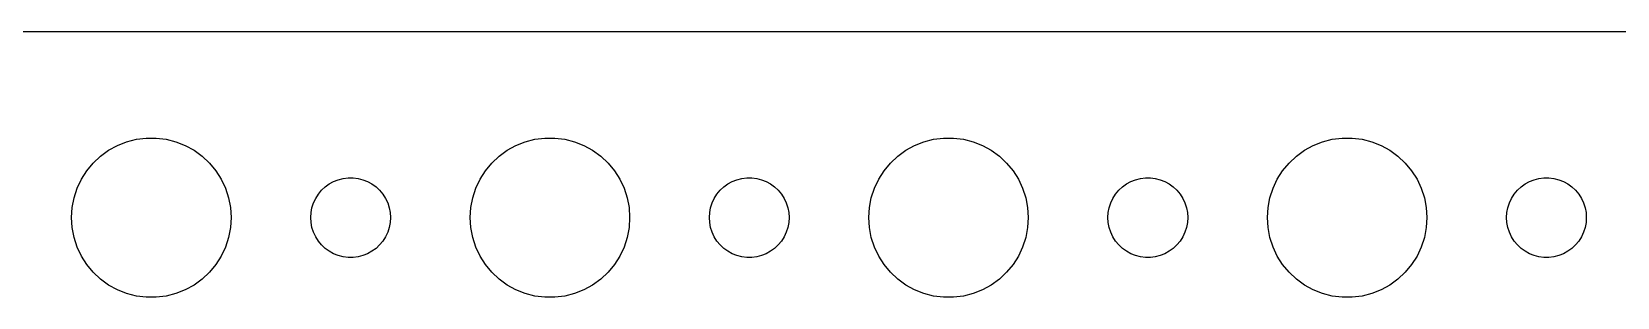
# Model space of a CAD drawing. Header units: metres. Extents: x -112 to 112, y -74 to 74.
# Drawn here: x -4.5 to 55.2, y 64.5 to 74.5 of the extents above; entities that cross this region are included whole.
import ezdxf

# ---------------------------------------------------------------- set-up
doc = ezdxf.new("R2010")
doc.units = ezdxf.units.M

msp = doc.modelspace()

# ---------------------------------------------------------------- linework, layer by layer
for p, q in [((107.314, 74.4901), (-107.314, 74.4901)), ((-0.92705, 70.3532), (-0.56213, 70.4469)), ((-0.56213, 70.4469), (-0.18837, 70.4941)), ((-0.18837, 70.4941), (0.18837, 70.4941)), ((0.18837, 70.4941), (0.56213, 70.4469)), ((0.56213, 70.4469), (0.92705, 70.3532)), ((14.0729, 70.3532), (14.4379, 70.4469)), ((14.4379, 70.4469), (14.8116, 70.4941)), ((14.8116, 70.4941), (15.1884, 70.4941)), ((15.1884, 70.4941), (15.5621, 70.4469)), ((15.5621, 70.4469), (15.927, 70.3532)), ((29.0729, 70.3532), (29.4379, 70.4469)), ((29.4379, 70.4469), (29.8116, 70.4941)), ((29.8116, 70.4941), (30.1884, 70.4941)), ((30.1884, 70.4941), (30.5621, 70.4469)), ((30.5621, 70.4469), (30.927, 70.3532)), ((44.0729, 70.3532), (44.4379, 70.4469)), ((44.4379, 70.4469), (44.8116, 70.4941)), ((44.8116, 70.4941), (45.1884, 70.4941)), ((45.1884, 70.4941), (45.5621, 70.4469)), ((45.5621, 70.4469), (45.927, 70.3532)), ((-2.1869, 69.5536), (-1.91226, 69.8115)), ((-1.91226, 69.8115), (-1.60747, 70.033)), ((-1.60747, 70.033), (-1.27733, 70.2145)), ((-1.27733, 70.2145), (-0.92705, 70.3532)), ((0.92705, 70.3532), (1.27733, 70.2145)), ((1.27733, 70.2145), (1.60747, 70.033)), ((1.60747, 70.033), (1.91226, 69.8115)), ((1.91226, 69.8115), (2.1869, 69.5536)), ((12.8131, 69.5536), (13.0877, 69.8115)), ((13.0877, 69.8115), (13.3925, 70.033)), ((13.3925, 70.033), (13.7227, 70.2145)), ((13.7227, 70.2145), (14.0729, 70.3532)), ((15.927, 70.3532), (16.2773, 70.2145)), ((16.2773, 70.2145), (16.6075, 70.033)), ((16.6075, 70.033), (16.9123, 69.8115)), ((16.9123, 69.8115), (17.1869, 69.5536)), ((27.8131, 69.5536), (28.0877, 69.8115)), ((28.0877, 69.8115), (28.3925, 70.033)), ((28.3925, 70.033), (28.7227, 70.2145)), ((28.7227, 70.2145), (29.0729, 70.3532)), ((30.927, 70.3532), (31.2773, 70.2145)), ((31.2773, 70.2145), (31.6075, 70.033)), ((31.6075, 70.033), (31.9123, 69.8115)), ((31.9123, 69.8115), (32.1869, 69.5536)), ((42.8131, 69.5536), (43.0877, 69.8115)), ((43.0877, 69.8115), (43.3925, 70.033)), ((43.3925, 70.033), (43.7227, 70.2145)), ((43.7227, 70.2145), (44.0729, 70.3532)), ((45.927, 70.3532), (46.2773, 70.2145)), ((46.2773, 70.2145), (46.6075, 70.033)), ((46.6075, 70.033), (46.9123, 69.8115)), ((46.9123, 69.8115), (47.1869, 69.5536)), ((-2.62891, 68.9453), (-2.42705, 69.2634)), ((-2.42705, 69.2634), (-2.1869, 69.5536)), ((2.1869, 69.5536), (2.42705, 69.2634)), ((2.42705, 69.2634), (2.62891, 68.9453)), ((12.3711, 68.9453), (12.5729, 69.2634)), ((12.5729, 69.2634), (12.8131, 69.5536)), ((17.1869, 69.5536), (17.427, 69.2634)), ((17.427, 69.2634), (17.6289, 68.9453)), ((27.3711, 68.9453), (27.5729, 69.2634)), ((27.5729, 69.2634), (27.8131, 69.5536)), ((32.1869, 69.5536), (32.427, 69.2634)), ((32.427, 69.2634), (32.6289, 68.9453)), ((42.3711, 68.9453), (42.5729, 69.2634)), ((42.5729, 69.2634), (42.8131, 69.5536)), ((47.1869, 69.5536), (47.427, 69.2634)), ((47.427, 69.2634), (47.6289, 68.9453)), ((-2.78932, 68.6044), (-2.62891, 68.9453)), ((2.62891, 68.9453), (2.78932, 68.6044)), ((6.40654, 68.5268), (6.54385, 68.6558)), ((6.54385, 68.6558), (6.69626, 68.7665)), ((6.69626, 68.7665), (6.86133, 68.8572)), ((6.86133, 68.8572), (7.03647, 68.9266)), ((7.03647, 68.9266), (7.21892, 68.9734)), ((7.21892, 68.9734), (7.40581, 68.997)), ((7.40581, 68.997), (7.59418, 68.997)), ((7.59418, 68.997), (7.78107, 68.9734)), ((7.78107, 68.9734), (7.96352, 68.9266)), ((7.96352, 68.9266), (8.13866, 68.8572)), ((8.13866, 68.8572), (8.30373, 68.7665)), ((8.30373, 68.7665), (8.45613, 68.6558)), ((8.45613, 68.6558), (8.59344, 68.5268)), ((12.2107, 68.6044), (12.3711, 68.9453)), ((17.6289, 68.9453), (17.7893, 68.6044)), ((21.4065, 68.5268), (21.5439, 68.6558)), ((21.5439, 68.6558), (21.6963, 68.7665)), ((21.6963, 68.7665), (21.8613, 68.8572)), ((21.8613, 68.8572), (22.0365, 68.9266)), ((22.0365, 68.9266), (22.2189, 68.9734)), ((22.2189, 68.9734), (22.4058, 68.997)), ((22.4058, 68.997), (22.5942, 68.997)), ((22.5942, 68.997), (22.7811, 68.9734)), ((22.7811, 68.9734), (22.9635, 68.9266)), ((22.9635, 68.9266), (23.1387, 68.8572)), ((23.1387, 68.8572), (23.3037, 68.7665)), ((23.3037, 68.7665), (23.4561, 68.6558)), ((23.4561, 68.6558), (23.5934, 68.5268)), ((27.2107, 68.6044), (27.3711, 68.9453)), ((32.6289, 68.9453), (32.7893, 68.6044)), ((36.4065, 68.5268), (36.5439, 68.6558)), ((36.5439, 68.6558), (36.6963, 68.7665)), ((36.6963, 68.7665), (36.8613, 68.8572)), ((36.8613, 68.8572), (37.0365, 68.9266)), ((37.0365, 68.9266), (37.2189, 68.9734)), ((37.2189, 68.9734), (37.4058, 68.997)), ((37.4058, 68.997), (37.5942, 68.997)), ((37.5942, 68.997), (37.7811, 68.9734)), ((37.7811, 68.9734), (37.9635, 68.9266)), ((37.9635, 68.9266), (38.1387, 68.8572)), ((38.1387, 68.8572), (38.3037, 68.7665)), ((38.3037, 68.7665), (38.4561, 68.6558)), ((38.4561, 68.6558), (38.5934, 68.5268)), ((42.2107, 68.6044), (42.3711, 68.9453)), ((47.6289, 68.9453), (47.7893, 68.6044)), ((51.4065, 68.5268), (51.5439, 68.6558)), ((51.5439, 68.6558), (51.6963, 68.7665)), ((51.6963, 68.7665), (51.8613, 68.8572)), ((51.8613, 68.8572), (52.0365, 68.9266)), ((52.0365, 68.9266), (52.2189, 68.9734)), ((52.2189, 68.9734), (52.4058, 68.997)), ((52.4058, 68.997), (52.5942, 68.997)), ((52.5942, 68.997), (52.7811, 68.9734)), ((52.7811, 68.9734), (52.9635, 68.9266)), ((52.9635, 68.9266), (53.1387, 68.8572)), ((53.1387, 68.8572), (53.3037, 68.7665)), ((53.3037, 68.7665), (53.4561, 68.6558)), ((53.4561, 68.6558), (53.5934, 68.5268)), ((-2.97633, 67.876), (-2.90575, 68.2461)), ((-2.90575, 68.2461), (-2.78932, 68.6044)), ((2.78932, 68.6044), (2.90575, 68.2461)), ((2.90575, 68.2461), (2.97633, 67.876)), ((6.04712, 67.873), (6.10533, 68.0522)), ((6.10533, 68.0522), (6.18553, 68.2226)), ((6.18553, 68.2226), (6.28647, 68.3817)), ((6.28647, 68.3817), (6.40654, 68.5268)), ((8.59344, 68.5268), (8.71352, 68.3817)), ((8.71352, 68.3817), (8.81445, 68.2226)), ((8.81445, 68.2226), (8.89465, 68.0522)), ((8.89465, 68.0522), (8.95287, 67.873)), ((12.0237, 67.876), (12.0942, 68.2461)), ((12.0942, 68.2461), (12.2107, 68.6044)), ((17.7893, 68.6044), (17.9057, 68.2461)), ((17.9057, 68.2461), (17.9763, 67.876)), ((21.0471, 67.873), (21.1053, 68.0522)), ((21.1053, 68.0522), (21.1855, 68.2226)), ((21.1855, 68.2226), (21.2865, 68.3817)), ((21.2865, 68.3817), (21.4065, 68.5268)), ((23.5934, 68.5268), (23.7135, 68.3817)), ((23.7135, 68.3817), (23.8145, 68.2226)), ((23.8145, 68.2226), (23.8947, 68.0522)), ((23.8947, 68.0522), (23.9529, 67.873)), ((27.0237, 67.876), (27.0942, 68.2461)), ((27.0942, 68.2461), (27.2107, 68.6044)), ((32.7893, 68.6044), (32.9057, 68.2461)), ((32.9057, 68.2461), (32.9763, 67.876)), ((36.0471, 67.873), (36.1053, 68.0522)), ((36.1053, 68.0522), (36.1855, 68.2226)), ((36.1855, 68.2226), (36.2865, 68.3817)), ((36.2865, 68.3817), (36.4065, 68.5268)), ((38.5934, 68.5268), (38.7135, 68.3817)), ((38.7135, 68.3817), (38.8145, 68.2226)), ((38.8145, 68.2226), (38.8947, 68.0522)), ((38.8947, 68.0522), (38.9529, 67.873)), ((42.0237, 67.876), (42.0942, 68.2461)), ((42.0942, 68.2461), (42.2107, 68.6044)), ((47.7893, 68.6044), (47.9057, 68.2461)), ((47.9057, 68.2461), (47.9763, 67.876)), ((51.0471, 67.873), (51.1053, 68.0522)), ((51.1053, 68.0522), (51.1855, 68.2226)), ((51.1855, 68.2226), (51.2865, 68.3817)), ((51.2865, 68.3817), (51.4065, 68.5268)), ((53.5934, 68.5268), (53.7135, 68.3817)), ((53.7135, 68.3817), (53.8145, 68.2226)), ((53.8145, 68.2226), (53.8947, 68.0522)), ((53.8947, 68.0522), (53.9529, 67.873)), ((-3, 67.5), (-2.97633, 67.876)), ((-2.97633, 67.124), (-3, 67.5)), ((2.97633, 67.876), (3, 67.5)), ((3, 67.5), (2.97633, 67.124)), ((6, 67.5), (6.01183, 67.688)), ((6.01183, 67.312), (6, 67.5)), ((6.01183, 67.688), (6.04712, 67.873)), ((8.95287, 67.873), (8.98816, 67.688)), ((8.98816, 67.688), (9, 67.5)), ((9, 67.5), (8.98816, 67.312)), ((12, 67.5), (12.0237, 67.876)), ((12.0237, 67.124), (12, 67.5)), ((17.9763, 67.876), (18, 67.5)), ((18, 67.5), (17.9763, 67.124)), ((21, 67.5), (21.0118, 67.688)), ((21.0118, 67.312), (21, 67.5)), ((21.0118, 67.688), (21.0471, 67.873)), ((23.9529, 67.873), (23.9882, 67.688)), ((23.9882, 67.688), (24, 67.5)), ((24, 67.5), (23.9882, 67.312)), ((27, 67.5), (27.0237, 67.876)), ((27.0237, 67.124), (27, 67.5)), ((32.9763, 67.876), (33, 67.5)), ((33, 67.5), (32.9763, 67.124)), ((36, 67.5), (36.0118, 67.688)), ((36.0118, 67.312), (36, 67.5)), ((36.0118, 67.688), (36.0471, 67.873)), ((38.9529, 67.873), (38.9882, 67.688)), ((38.9882, 67.688), (39, 67.5)), ((39, 67.5), (38.9882, 67.312)), ((42, 67.5), (42.0237, 67.876)), ((42.0237, 67.124), (42, 67.5)), ((47.9763, 67.876), (48, 67.5)), ((48, 67.5), (47.9763, 67.124)), ((51, 67.5), (51.0118, 67.688)), ((51.0118, 67.312), (51, 67.5)), ((51.0118, 67.688), (51.0471, 67.873)), ((53.9529, 67.873), (53.9882, 67.688)), ((53.9882, 67.688), (54, 67.5)), ((54, 67.5), (53.9882, 67.312)), ((-2.90575, 66.7539), (-2.97633, 67.124)), ((2.97633, 67.124), (2.90575, 66.7539)), ((6.04712, 67.127), (6.01183, 67.312)), ((6.10533, 66.9478), (6.04712, 67.127)), ((6.18553, 66.7774), (6.10533, 66.9478)), ((8.89465, 66.9478), (8.81445, 66.7774)), ((8.95287, 67.127), (8.89465, 66.9478)), ((8.98816, 67.312), (8.95287, 67.127)), ((12.0942, 66.7539), (12.0237, 67.124)), ((17.9763, 67.124), (17.9057, 66.7539)), ((21.0471, 67.127), (21.0118, 67.312)), ((21.1053, 66.9478), (21.0471, 67.127)), ((21.1855, 66.7774), (21.1053, 66.9478)), ((23.8947, 66.9478), (23.8145, 66.7774)), ((23.9529, 67.127), (23.8947, 66.9478)), ((23.9882, 67.312), (23.9529, 67.127)), ((27.0942, 66.7539), (27.0237, 67.124)), ((32.9763, 67.124), (32.9057, 66.7539)), ((36.0471, 67.127), (36.0118, 67.312)), ((36.1053, 66.9478), (36.0471, 67.127)), ((36.1855, 66.7774), (36.1053, 66.9478)), ((38.8947, 66.9478), (38.8145, 66.7774)), ((38.9529, 67.127), (38.8947, 66.9478)), ((38.9882, 67.312), (38.9529, 67.127)), ((42.0942, 66.7539), (42.0237, 67.124)), ((47.9763, 67.124), (47.9057, 66.7539)), ((51.0471, 67.127), (51.0118, 67.312)), ((51.1053, 66.9478), (51.0471, 67.127)), ((51.1855, 66.7774), (51.1053, 66.9478)), ((53.8947, 66.9478), (53.8145, 66.7774)), ((53.9529, 67.127), (53.8947, 66.9478)), ((53.9882, 67.312), (53.9529, 67.127)), ((-2.78932, 66.3956), (-2.90575, 66.7539)), ((-2.62891, 66.0547), (-2.78932, 66.3956)), ((2.78932, 66.3956), (2.62891, 66.0547)), ((2.90575, 66.7539), (2.78932, 66.3956)), ((6.28647, 66.6183), (6.18553, 66.7774)), ((6.40654, 66.4732), (6.28647, 66.6183)), ((6.54385, 66.3442), (6.40654, 66.4732)), ((6.69626, 66.2335), (6.54385, 66.3442)), ((6.86133, 66.1428), (6.69626, 66.2335)), ((8.30373, 66.2335), (8.13866, 66.1428)), ((8.45613, 66.3442), (8.30373, 66.2335)), ((8.59344, 66.4732), (8.45613, 66.3442)), ((8.71352, 66.6183), (8.59344, 66.4732)), ((8.81445, 66.7774), (8.71352, 66.6183)), ((12.2107, 66.3956), (12.0942, 66.7539)), ((12.3711, 66.0547), (12.2107, 66.3956)), ((17.7893, 66.3956), (17.6289, 66.0547)), ((17.9057, 66.7539), (17.7893, 66.3956)), ((21.2865, 66.6183), (21.1855, 66.7774)), ((21.4065, 66.4732), (21.2865, 66.6183)), ((21.5439, 66.3442), (21.4065, 66.4732)), ((21.6963, 66.2335), (21.5439, 66.3442)), ((21.8613, 66.1428), (21.6963, 66.2335)), ((23.3037, 66.2335), (23.1387, 66.1428)), ((23.4561, 66.3442), (23.3037, 66.2335)), ((23.5934, 66.4732), (23.4561, 66.3442)), ((23.7135, 66.6183), (23.5934, 66.4732)), ((23.8145, 66.7774), (23.7135, 66.6183)), ((27.2107, 66.3956), (27.0942, 66.7539)), ((27.3711, 66.0547), (27.2107, 66.3956)), ((32.7893, 66.3956), (32.6289, 66.0547)), ((32.9057, 66.7539), (32.7893, 66.3956)), ((36.2865, 66.6183), (36.1855, 66.7774)), ((36.4065, 66.4732), (36.2865, 66.6183)), ((36.5439, 66.3442), (36.4065, 66.4732)), ((36.6963, 66.2335), (36.5439, 66.3442)), ((36.8613, 66.1428), (36.6963, 66.2335)), ((38.3037, 66.2335), (38.1387, 66.1428)), ((38.4561, 66.3442), (38.3037, 66.2335)), ((38.5934, 66.4732), (38.4561, 66.3442)), ((38.7135, 66.6183), (38.5934, 66.4732)), ((38.8145, 66.7774), (38.7135, 66.6183)), ((42.2107, 66.3956), (42.0942, 66.7539)), ((42.3711, 66.0547), (42.2107, 66.3956)), ((47.7893, 66.3956), (47.6289, 66.0547)), ((47.9057, 66.7539), (47.7893, 66.3956)), ((51.2865, 66.6183), (51.1855, 66.7774)), ((51.4065, 66.4732), (51.2865, 66.6183)), ((51.5439, 66.3442), (51.4065, 66.4732)), ((51.6963, 66.2335), (51.5439, 66.3442)), ((51.8613, 66.1428), (51.6963, 66.2335)), ((53.3037, 66.2335), (53.1387, 66.1428)), ((53.4561, 66.3442), (53.3037, 66.2335)), ((53.5934, 66.4732), (53.4561, 66.3442)), ((53.7135, 66.6183), (53.5934, 66.4732)), ((53.8145, 66.7774), (53.7135, 66.6183)), ((-2.42705, 65.7366), (-2.62891, 66.0547)), ((-2.1869, 65.4464), (-2.42705, 65.7366)), ((2.42705, 65.7366), (2.1869, 65.4464)), ((2.62891, 66.0547), (2.42705, 65.7366)), ((7.03647, 66.0734), (6.86133, 66.1428)), ((7.21892, 66.0266), (7.03647, 66.0734)), ((7.40581, 66.003), (7.21892, 66.0266)), ((7.59418, 66.003), (7.40581, 66.003)), ((7.78107, 66.0266), (7.59418, 66.003)), ((7.96352, 66.0734), (7.78107, 66.0266)), ((8.13866, 66.1428), (7.96352, 66.0734)), ((12.5729, 65.7366), (12.3711, 66.0547)), ((12.8131, 65.4464), (12.5729, 65.7366)), ((17.427, 65.7366), (17.1869, 65.4464)), ((17.6289, 66.0547), (17.427, 65.7366)), ((22.0365, 66.0734), (21.8613, 66.1428)), ((22.2189, 66.0266), (22.0365, 66.0734)), ((22.4058, 66.003), (22.2189, 66.0266)), ((22.5942, 66.003), (22.4058, 66.003)), ((22.7811, 66.0266), (22.5942, 66.003)), ((22.9635, 66.0734), (22.7811, 66.0266)), ((23.1387, 66.1428), (22.9635, 66.0734)), ((27.5729, 65.7366), (27.3711, 66.0547)), ((27.8131, 65.4464), (27.5729, 65.7366)), ((32.427, 65.7366), (32.1869, 65.4464)), ((32.6289, 66.0547), (32.427, 65.7366)), ((37.0365, 66.0734), (36.8613, 66.1428)), ((37.2189, 66.0266), (37.0365, 66.0734)), ((37.4058, 66.003), (37.2189, 66.0266)), ((37.5942, 66.003), (37.4058, 66.003)), ((37.7811, 66.0266), (37.5942, 66.003)), ((37.9635, 66.0734), (37.7811, 66.0266)), ((38.1387, 66.1428), (37.9635, 66.0734)), ((42.5729, 65.7366), (42.3711, 66.0547)), ((42.8131, 65.4464), (42.5729, 65.7366)), ((47.427, 65.7366), (47.1869, 65.4464)), ((47.6289, 66.0547), (47.427, 65.7366)), ((52.0365, 66.0734), (51.8613, 66.1428)), ((52.2189, 66.0266), (52.0365, 66.0734)), ((52.4058, 66.003), (52.2189, 66.0266)), ((52.5942, 66.003), (52.4058, 66.003)), ((52.7811, 66.0266), (52.5942, 66.003)), ((52.9635, 66.0734), (52.7811, 66.0266)), ((53.1387, 66.1428), (52.9635, 66.0734)), ((-1.91226, 65.1885), (-2.1869, 65.4464)), ((-1.60747, 64.967), (-1.91226, 65.1885)), ((1.91226, 65.1885), (1.60747, 64.967)), ((2.1869, 65.4464), (1.91226, 65.1885)), ((13.0877, 65.1885), (12.8131, 65.4464)), ((13.3925, 64.967), (13.0877, 65.1885)), ((16.9123, 65.1885), (16.6075, 64.967)), ((17.1869, 65.4464), (16.9123, 65.1885)), ((28.0877, 65.1885), (27.8131, 65.4464)), ((28.3925, 64.967), (28.0877, 65.1885)), ((31.9123, 65.1885), (31.6075, 64.967)), ((32.1869, 65.4464), (31.9123, 65.1885)), ((43.0877, 65.1885), (42.8131, 65.4464)), ((43.3925, 64.967), (43.0877, 65.1885)), ((46.9123, 65.1885), (46.6075, 64.967)), ((47.1869, 65.4464), (46.9123, 65.1885)), ((-1.27733, 64.7855), (-1.60747, 64.967)), ((-0.92705, 64.6468), (-1.27733, 64.7855)), ((-0.56213, 64.5531), (-0.92705, 64.6468)), ((-0.18837, 64.5059), (-0.56213, 64.5531)), ((0.18837, 64.5059), (-0.18837, 64.5059)), ((0.56213, 64.5531), (0.18837, 64.5059)), ((0.92705, 64.6468), (0.56213, 64.5531)), ((1.27733, 64.7855), (0.92705, 64.6468)), ((1.60747, 64.967), (1.27733, 64.7855)), ((13.7227, 64.7855), (13.3925, 64.967)), ((14.0729, 64.6468), (13.7227, 64.7855)), ((14.4379, 64.5531), (14.0729, 64.6468)), ((14.8116, 64.5059), (14.4379, 64.5531)), ((15.1884, 64.5059), (14.8116, 64.5059)), ((15.5621, 64.5531), (15.1884, 64.5059)), ((15.927, 64.6468), (15.5621, 64.5531)), ((16.2773, 64.7855), (15.927, 64.6468)), ((16.6075, 64.967), (16.2773, 64.7855)), ((28.7227, 64.7855), (28.3925, 64.967)), ((29.0729, 64.6468), (28.7227, 64.7855)), ((29.4379, 64.5531), (29.0729, 64.6468)), ((29.8116, 64.5059), (29.4379, 64.5531)), ((30.1884, 64.5059), (29.8116, 64.5059)), ((30.5621, 64.5531), (30.1884, 64.5059)), ((30.927, 64.6468), (30.5621, 64.5531)), ((31.2773, 64.7855), (30.927, 64.6468)), ((31.6075, 64.967), (31.2773, 64.7855)), ((43.7227, 64.7855), (43.3925, 64.967)), ((44.0729, 64.6468), (43.7227, 64.7855)), ((44.4379, 64.5531), (44.0729, 64.6468)), ((44.8116, 64.5059), (44.4379, 64.5531)), ((45.1884, 64.5059), (44.8116, 64.5059)), ((45.5621, 64.5531), (45.1884, 64.5059)), ((45.927, 64.6468), (45.5621, 64.5531)), ((46.2773, 64.7855), (45.927, 64.6468)), ((46.6075, 64.967), (46.2773, 64.7855))]:
    msp.add_line(p, q)

doc.saveas('drawing.dxf')
